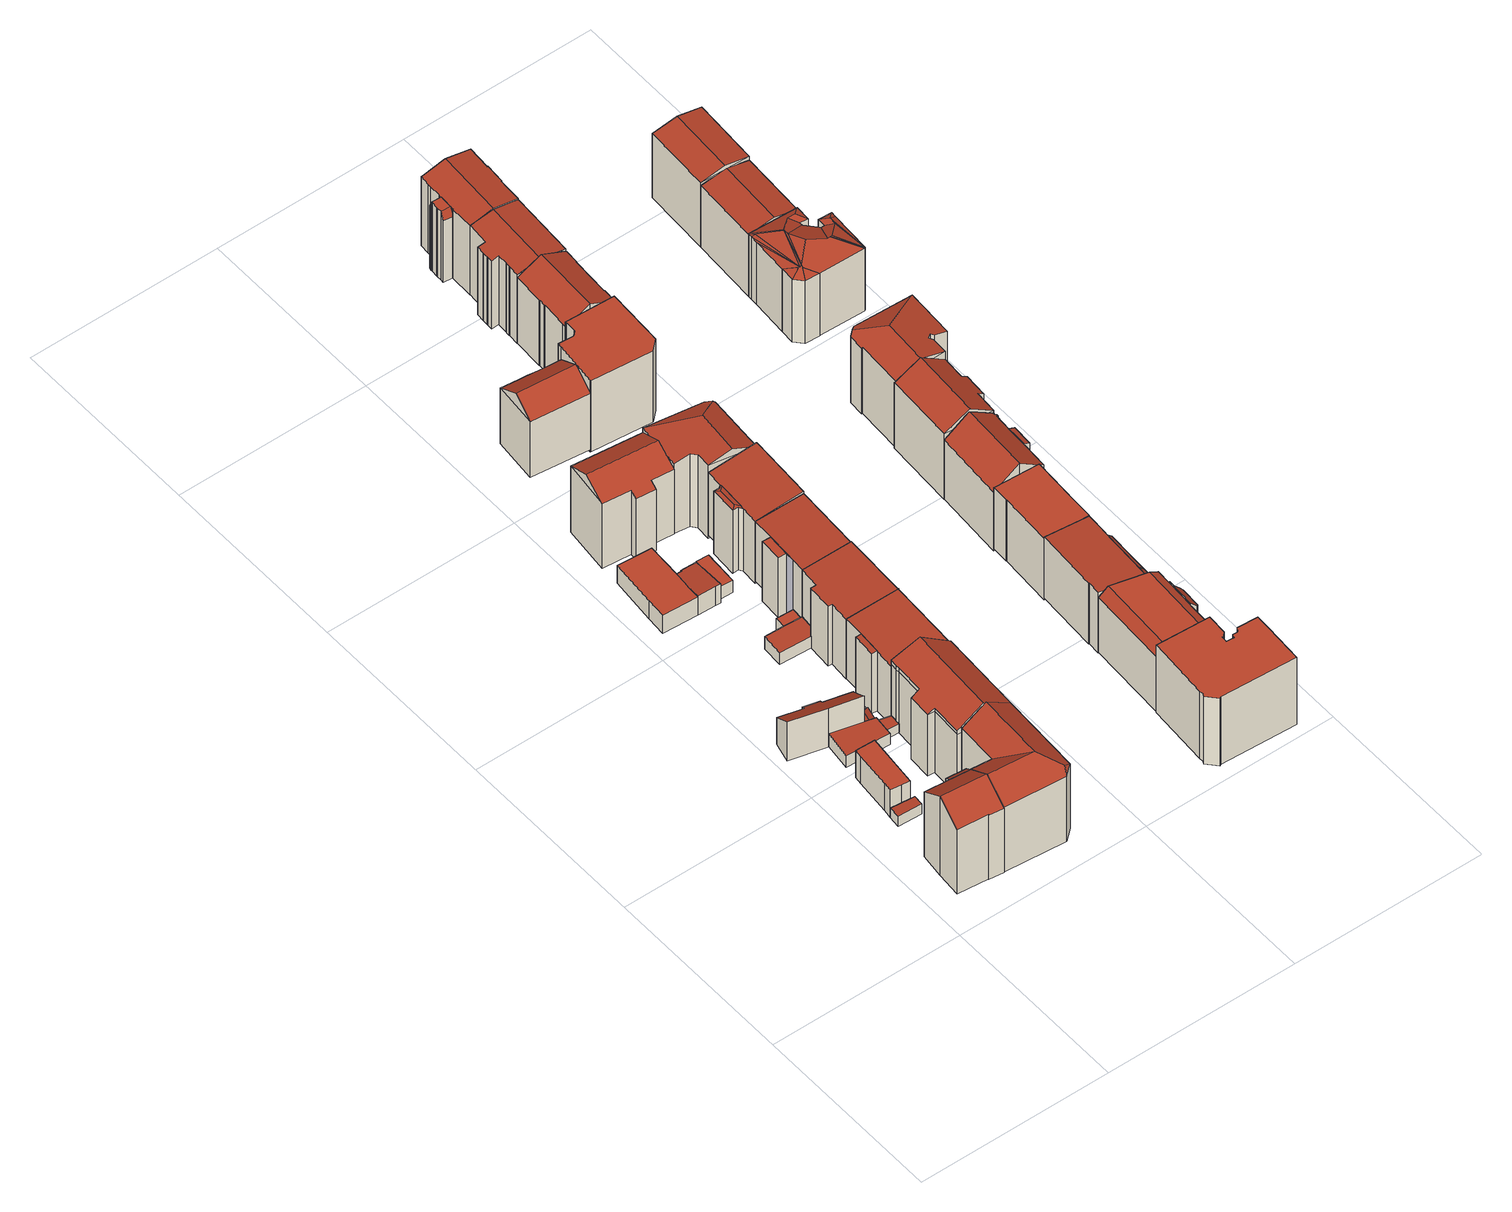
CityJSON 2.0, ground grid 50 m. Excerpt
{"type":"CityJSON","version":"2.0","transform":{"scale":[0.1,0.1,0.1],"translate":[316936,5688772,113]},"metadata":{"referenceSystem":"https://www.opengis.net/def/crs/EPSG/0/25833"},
"CityObjects":{
"building1":{"type":"Building","attributes":{"Gemeindeschluessel":14713000,"Geometrietyp2DReferenz":"3000","function":"31001_9998","roofType":"9999"},"children":["building1-1","building1-2"]},
"building1-1":{"type":"BuildingPart","attributes":{"Dachtyp_tdc":"tdcPolyFlatRoof","Dachneigung":34.38,"QualitaetDacherkennung":35,"Geometrietyp2DReferenz":"3000","roofType":"2100","measuredHeight":19.98},"parents":["building1"],"geometry":[{"type":"MultiSurface","lod":"2","boundaries":[[[0,1,2,3]],[[1,4,5,2]],[[4,6,7,5]],[[4,1,0,6]],[[7,3,2,5]],[[3,7,6,0]]],"semantics":{"surfaces":[{"type":"WallSurface"},{"type":"RoofSurface"},{"type":"GroundSurface"},{"type":"ClosureSurface"}],"values":[0,0,0,1,2,3]}}]},
"building1-2":{"type":"BuildingPart","attributes":{"Dachtyp_tdc":"tdcGableRoof","Dachneigung":34.87,"QualitaetDacherkennung":66,"Geometrietyp2DReferenz":"3000","roofType":"3100","measuredHeight":24.4},"parents":["building1"],"geometry":[{"type":"MultiSurface","lod":"2","boundaries":[[[8,9,7,6]],[[8,10,11,9]],[[10,12,13,11]],[[12,14,15,13]],[[14,16,17,15]],[[16,18,19,17]],[[18,20,21,19]],[[20,0,3,21]],[[18,16,14,12,10,8]],[[8,6,0,20,18]],[[7,9,11,13,15,17,19,21,3]],[[6,7,3,0]]],"semantics":{"surfaces":[{"type":"WallSurface"},{"type":"RoofSurface"},{"type":"GroundSurface"},{"type":"ClosureSurface"}],"values":[0,0,0,0,0,0,0,0,1,1,2,3]}}]},
"building2":{"type":"Building","attributes":{"Dachtyp_tdc":"tdcPolyFlatRoof","Gemeindeschluessel":14713000,"Dachneigung":2.91,"QualitaetDacherkennung":77,"Geometrietyp2DReferenz":"3000","function":"31001_9998","roofType":"2100","measuredHeight":3.14},"geometry":[{"type":"MultiSurface","lod":"2","boundaries":[[[22,23,24,25]],[[23,26,27,24]],[[26,28,29,27]],[[28,30,31,29]],[[30,22,25,31]],[[30,28,26,23,22]],[[25,24,27,29,31]]],"semantics":{"surfaces":[{"type":"WallSurface"},{"type":"RoofSurface"},{"type":"GroundSurface"}],"values":[0,0,0,0,0,1,2]}}]},
"building3":{"type":"Building","attributes":{"Dachtyp_tdc":"tdcPolyFlatRoof","Gemeindeschluessel":14713000,"Dachneigung":0,"QualitaetDacherkennung":78,"Geometrietyp2DReferenz":"3000","function":"31001_9998","roofType":"1000","measuredHeight":8.38},"geometry":[{"type":"MultiSurface","lod":"2","boundaries":[[[32,33,34,24]],[[33,35,36,34]],[[35,37,38,36]],[[37,39,40,38]],[[39,41,42,40]],[[41,43,27,42]],[[43,44,45,27]],[[44,32,24,45]],[[44,43,41,39,37,35,33,32]],[[24,34,36,38,40,42,27,45]]],"semantics":{"surfaces":[{"type":"WallSurface"},{"type":"RoofSurface"},{"type":"GroundSurface"}],"values":[0,0,0,0,0,0,0,0,1,2]}}]},
"building4":{"type":"Building","attributes":{"Dachtyp_tdc":"tdcPolyFlatRoof","Gemeindeschluessel":14713000,"Dachneigung":35.49,"QualitaetDacherkennung":42,"Geometrietyp2DReferenz":"3000","function":"31001_9998","roofType":"2100","measuredHeight":11.98},"geometry":[{"type":"MultiSurface","lod":"2","boundaries":[[[46,47,48,49]],[[47,50,51,48]],[[50,52,53,51]],[[52,54,55,53]],[[54,56,57,55]],[[56,58,59,57]],[[58,60,61,59]],[[60,62,63,61]],[[62,64,65,63]],[[64,66,67,65]],[[66,68,69,67]],[[68,46,49,69]],[[68,66,64,62,60,58,56,54,52,50,47,46]],[[49,48,51,53,55,57,59,61,63,65,67,69]]],"semantics":{"surfaces":[{"type":"WallSurface"},{"type":"RoofSurface"},{"type":"GroundSurface"}],"values":[0,0,0,0,0,0,0,0,0,0,0,0,1,2]}}]},
"building5":{"type":"Building","attributes":{"Dachtyp_tdc":"tdcPolyFlatRoof","Gemeindeschluessel":14713000,"Dachneigung":4.69,"QualitaetDacherkennung":73,"Geometrietyp2DReferenz":"3000","function":"31001_9998","roofType":"2100","measuredHeight":4.08},"geometry":[{"type":"MultiSurface","lod":"2","boundaries":[[[70,71,72,73]],[[71,74,75,72]],[[74,76,77,75]],[[76,78,79,77]],[[78,80,81,79]],[[80,70,73,81]],[[80,78,76,74,71,70]],[[73,72,75,77,79,81]]],"semantics":{"surfaces":[{"type":"WallSurface"},{"type":"RoofSurface"},{"type":"GroundSurface"}],"values":[0,0,0,0,0,0,1,2]}}]},
"building6":{"type":"Building","attributes":{"Dachtyp_tdc":"tdcFreeFormRoof","Gemeindeschluessel":14713000,"Dachneigung":33.92,"QualitaetDacherkennung":60,"Geometrietyp2DReferenz":"3000","function":"31001_9998","roofType":"5000","measuredHeight":24.38},"geometry":[{"type":"MultiSurface","lod":"2","boundaries":[[[82,83,84,85]],[[83,86,87,84]],[[86,88,89,87]],[[88,90,91,89]],[[90,92,93,91]],[[92,94,95,93]],[[94,82,85,95]],[[96,97,94,92]],[[98,99,96,92,90]],[[98,90,88]],[[100,99,98,88,86]],[[100,86,83]],[[97,96,99,100,83,82]],[[97,82,94]],[[85,84,87,89,91,93,95]]],"semantics":{"surfaces":[{"type":"WallSurface"},{"type":"RoofSurface"},{"type":"GroundSurface"}],"values":[0,0,0,0,0,0,0,1,1,0,1,1,1,0,2]}}]},
"building7":{"type":"Building","attributes":{"Dachtyp_tdc":"tdcFreeFormRoof","Gemeindeschluessel":14713000,"Dachneigung":33.39,"QualitaetDacherkennung":8,"Geometrietyp2DReferenz":"3000","function":"31001_9998","roofType":"5000","measuredHeight":3},"geometry":[{"type":"MultiSurface","lod":"2","boundaries":[[[101,102,49,48]],[[102,103,104,49]],[[103,105,106,104]],[[105,101,48,106]],[[107,108,105,103]],[[107,103,102]],[[108,107,102,101]],[[108,101,105]],[[48,49,104,106]]],"semantics":{"surfaces":[{"type":"WallSurface"},{"type":"RoofSurface"},{"type":"GroundSurface"}],"values":[0,0,0,0,1,1,1,0,2]}}]},
"building8":{"type":"Building","attributes":{"Dachtyp_tdc":"tdcPolyFlatRoof","Gemeindeschluessel":14713000,"Dachneigung":4.63,"QualitaetDacherkennung":60,"Geometrietyp2DReferenz":"3000","function":"31001_9998","roofType":"2100","measuredHeight":3},"geometry":[{"type":"MultiSurface","lod":"2","boundaries":[[[109,110,77,79]],[[110,111,112,77]],[[111,113,114,112]],[[113,109,79,114]],[[113,111,110,109]],[[79,77,112,114]]],"semantics":{"surfaces":[{"type":"WallSurface"},{"type":"RoofSurface"},{"type":"GroundSurface"}],"values":[0,0,0,0,1,2]}}]},
"building9":{"type":"Building","attributes":{"Dachtyp_tdc":"tdcFreeFormRoof","Gemeindeschluessel":14713000,"Dachneigung":32.95,"QualitaetDacherkennung":84,"Geometrietyp2DReferenz":"3000","function":"31001_9998","roofType":"5000","measuredHeight":24.34},"geometry":[{"type":"MultiSurface","lod":"2","boundaries":[[[115,116,95,85]],[[116,117,118,95]],[[117,119,120,118]],[[119,121,122,120]],[[121,123,124,122]],[[123,125,126,124]],[[125,127,128,126]],[[127,129,130,128]],[[129,131,132,130]],[[131,133,134,132]],[[133,115,85,134]],[[82,135,136,137]],[[137,136,138,139,140,141,123,121,142,143,144]],[[115,82,137,144,116]],[[116,144,143,117]],[[117,143,142,119]],[[119,142,121]],[[123,141,125]],[[125,141,140,127]],[[127,140,139,129]],[[129,139,138,131]],[[131,138,136,135,133]],[[133,135,82,115]],[[85,95,118,120,122,124,126,128,130,132,134]]],"semantics":{"surfaces":[{"type":"WallSurface"},{"type":"RoofSurface"},{"type":"GroundSurface"}],"values":[0,0,0,0,0,0,0,0,0,0,0,1,1,0,0,0,0,0,0,0,0,0,0,2]}}]},
"building10":{"type":"Building","attributes":{"Gemeindeschluessel":14713000,"Geometrietyp2DReferenz":"3000","function":"31001_9998","roofType":"9999"},"children":["building10-1","building10-2"]},
"building10-1":{"type":"BuildingPart","attributes":{"Dachtyp_tdc":"tdcPolyFlatRoof","Dachneigung":7.01,"QualitaetDacherkennung":89,"Geometrietyp2DReferenz":"3000","roofType":"2100","measuredHeight":5.92},"parents":["building10"],"geometry":[{"type":"MultiSurface","lod":"2","boundaries":[[[145,146,147,148]],[[146,149,150,151,147]],[[152,153,154,155]],[[153,156,157,154]],[[156,158,159,157]],[[158,145,148,159]],[[158,156,153,152,160,149,146,145]],[[148,147,151,155,154,157,159]],[[160,150,149]],[[152,155,151,150,160]]],"semantics":{"surfaces":[{"type":"WallSurface"},{"type":"RoofSurface"},{"type":"GroundSurface"},{"type":"ClosureSurface"}],"values":[0,0,0,0,0,0,1,2,0,3]}}]},
"building10-2":{"type":"BuildingPart","attributes":{"Dachtyp_tdc":"tdcPolyFlatRoof","Dachneigung":0,"QualitaetDacherkennung":40,"Geometrietyp2DReferenz":"3000","roofType":"1000","measuredHeight":5.47},"parents":["building10"],"geometry":[{"type":"MultiSurface","lod":"2","boundaries":[[[150,161,162,151]],[[161,163,164,162]],[[163,165,166,164]],[[165,167,168,166]],[[167,169,170,168]],[[169,171,172,170]],[[171,173,152,155,172]],[[173,171,169,167,165,163,161,150,160]],[[151,162,164,166,168,170,172,155]],[[160,152,173]],[[151,155,152,160,150]]],"semantics":{"surfaces":[{"type":"WallSurface"},{"type":"RoofSurface"},{"type":"GroundSurface"},{"type":"ClosureSurface"}],"values":[0,0,0,0,0,0,0,1,2,0,3]}}]},
"building11":{"type":"Building","attributes":{"Dachtyp_tdc":"tdcPolyFlatRoof","Gemeindeschluessel":14713000,"Dachneigung":2.93,"QualitaetDacherkennung":66,"Geometrietyp2DReferenz":"3000","function":"31001_9998","roofType":"2100","measuredHeight":3.86},"geometry":[{"type":"MultiSurface","lod":"2","boundaries":[[[174,175,176,177]],[[175,178,179,176]],[[178,180,181,179]],[[180,182,183,181]],[[182,184,185,183]],[[184,186,187,185]],[[186,188,189,187]],[[188,174,177,189]],[[188,186,184,182,180,178,175,174]],[[177,176,179,181,183,185,187,189]]],"semantics":{"surfaces":[{"type":"WallSurface"},{"type":"RoofSurface"},{"type":"GroundSurface"}],"values":[0,0,0,0,0,0,0,0,1,2]}}]},
"building12":{"type":"Building","attributes":{"Gemeindeschluessel":14713000,"Geometrietyp2DReferenz":"3000","function":"31001_9998","roofType":"9999"},"children":["building12-1","building12-2"]},
"building12-1":{"type":"BuildingPart","attributes":{"Dachtyp_tdc":"tdcPolyFlatRoof","Dachneigung":4.83,"QualitaetDacherkennung":78,"Geometrietyp2DReferenz":"3000","roofType":"2100","measuredHeight":18.46},"parents":["building12"],"geometry":[{"type":"MultiSurface","lod":"2","boundaries":[[[190,191,192,193,194]],[[195,196,197]],[[195,198,199,196]],[[198,190,194,199]],[[198,195,191,190]],[[194,193,196,199]],[[195,197,192,191]],[[197,196,193,192]]],"semantics":{"surfaces":[{"type":"WallSurface"},{"type":"RoofSurface"},{"type":"GroundSurface"},{"type":"ClosureSurface"}],"values":[0,0,0,0,1,2,0,3]}}]},
"building12-2":{"type":"BuildingPart","attributes":{"Dachtyp_tdc":"tdcPolyFlatRoof","Dachneigung":4.85,"QualitaetDacherkennung":82,"Geometrietyp2DReferenz":"3000","roofType":"2100","measuredHeight":19.52},"parents":["building12"],"geometry":[{"type":"MultiSurface","lod":"2","boundaries":[[[200,201,202,203]],[[201,204,205,202]],[[204,206,207,205]],[[206,197,196,207]],[[192,208,209,193]],[[208,210,211,209]],[[210,212,213,211]],[[212,200,203,213]],[[212,210,208,192,197,206,204,201,200]],[[203,202,205,207,196,193,209,211,213]],[[193,196,197,192]]],"semantics":{"surfaces":[{"type":"WallSurface"},{"type":"RoofSurface"},{"type":"GroundSurface"},{"type":"ClosureSurface"}],"values":[0,0,0,0,0,0,0,0,1,2,3]}}]},
"building13":{"type":"Building","attributes":{"Dachtyp_tdc":"tdcPolyFlatRoof","Gemeindeschluessel":14713000,"Dachneigung":0,"QualitaetDacherkennung":61,"Geometrietyp2DReferenz":"3000","function":"31001_9998","roofType":"1000","measuredHeight":3.22},"geometry":[{"type":"MultiSurface","lod":"2","boundaries":[[[214,215,177,216]],[[215,217,218,177]],[[217,219,220,218]],[[219,214,216,220]],[[219,217,215,214]],[[216,177,218,220]]],"semantics":{"surfaces":[{"type":"WallSurface"},{"type":"RoofSurface"},{"type":"GroundSurface"}],"values":[0,0,0,0,1,2]}}]},
"building14":{"type":"Building","attributes":{"Dachtyp_tdc":"tdcPolyFlatRoof","Gemeindeschluessel":14713000,"Dachneigung":0,"QualitaetDacherkennung":84,"Geometrietyp2DReferenz":"3000","function":"31001_9998","roofType":"1000","measuredHeight":3.73},"geometry":[{"type":"MultiSurface","lod":"2","boundaries":[[[221,222,223,224]],[[222,225,226,223]],[[222,221,227,225]],[[226,228,224,223]],[[225,227,228,226]],[[227,221,224,228]]],"semantics":{"surfaces":[{"type":"WallSurface"},{"type":"RoofSurface"},{"type":"GroundSurface"}],"values":[0,0,1,2,0,0]}}]},
"building15":{"type":"Building","attributes":{"Dachtyp_tdc":"tdcPolyFlatRoof","Gemeindeschluessel":14713000,"Dachneigung":3.96,"QualitaetDacherkennung":90,"Geometrietyp2DReferenz":"3000","function":"31001_9998","roofType":"2100","measuredHeight":19.28},"geometry":[{"type":"MultiSurface","lod":"2","boundaries":[[[229,230,231,232]],[[230,233,234,231]],[[233,235,181,234]],[[235,236,179,181]],[[236,237,176,179]],[[237,238,177,176]],[[238,239,240,177]],[[239,241,242,240]],[[241,243,244,242]],[[243,229,232,244]],[[243,241,239,238,237,236,235,233,230,229]],[[232,231,234,181,179,176,177,240,242,244]]],"semantics":{"surfaces":[{"type":"WallSurface"},{"type":"RoofSurface"},{"type":"GroundSurface"}],"values":[0,0,0,0,0,0,0,0,0,0,1,2]}}]},
"building16":{"type":"Building","attributes":{"Dachtyp_tdc":"tdcFreeFormRoof","Gemeindeschluessel":14713000,"Dachneigung":28.67,"QualitaetDacherkennung":59,"Geometrietyp2DReferenz":"3000","function":"31001_9998","roofType":"5000","measuredHeight":23.37},"geometry":[{"type":"MultiSurface","lod":"2","boundaries":[[[245,246,247,248]],[[246,249,250,247]],[[249,251,252,250]],[[251,253,254,252]],[[253,255,256,254]],[[255,257,258,256]],[[257,259,260,258]],[[259,245,248,260]],[[261,245,259,262]],[[251,249,246,261,262,257,255,253]],[[246,245,261]],[[259,257,262]],[[248,247,250,252,254,256,258,260]]],"semantics":{"surfaces":[{"type":"WallSurface"},{"type":"RoofSurface"},{"type":"GroundSurface"}],"values":[0,0,0,0,0,0,0,0,1,1,0,0,2]}}]},
"building17":{"type":"Building","attributes":{"Gemeindeschluessel":14713000,"Geometrietyp2DReferenz":"3000","function":"31001_9998","roofType":"9999"},"children":["building17-1","building17-2"]},
"building17-1":{"type":"BuildingPart","attributes":{"Dachtyp_tdc":"tdcPolyFlatRoof","Dachneigung":3.35,"QualitaetDacherkennung":91,"Geometrietyp2DReferenz":"3000","roofType":"2100","measuredHeight":19.18},"parents":["building17"],"geometry":[{"type":"MultiSurface","lod":"2","boundaries":[[[263,264,265,266]],[[264,267,268,265]],[[269,270,271,272]],[[270,273,274,271]],[[273,275,276,274]],[[275,277,278,276]],[[277,263,266,278]],[[277,275,273,270,269,267,264,263]],[[266,265,268,272,271,274,276,278]],[[269,272,268,267]]],"semantics":{"surfaces":[{"type":"WallSurface"},{"type":"RoofSurface"},{"type":"GroundSurface"},{"type":"ClosureSurface"}],"values":[0,0,0,0,0,0,0,1,2,3]}}]},
"building17-2":{"type":"BuildingPart","attributes":{"Dachtyp_tdc":"tdcPolyFlatRoof","Dachneigung":0,"QualitaetDacherkennung":64,"Geometrietyp2DReferenz":"3000","roofType":"1000","measuredHeight":18.43},"parents":["building17"],"geometry":[{"type":"MultiSurface","lod":"2","boundaries":[[[267,279,280,268]],[[279,281,282,280]],[[281,283,284,282]],[[283,269,272,284]],[[279,269,283,281,279,267]],[[280,282,284,272,280,268]],[[280,272,269,279]]],"semantics":{"surfaces":[{"type":"WallSurface"},{"type":"RoofSurface"},{"type":"GroundSurface"},{"type":"ClosureSurface"}],"values":[0,0,0,0,1,2,3]}}]},
"building18":{"type":"Building","attributes":{"Dachtyp_tdc":"tdcFreeFormRoof","Gemeindeschluessel":14713000,"Dachneigung":32.67,"QualitaetDacherkennung":51,"Geometrietyp2DReferenz":"3000","function":"31001_9998","roofType":"5000","measuredHeight":20.95},"geometry":[{"type":"MultiSurface","lod":"2","boundaries":[[[285,286,287,288]],[[286,289,290,287]],[[289,291,292,290]],[[291,293,294,292]],[[293,295,296,294]],[[295,297,298,296]],[[297,299,300,298]],[[299,301,302,300]],[[301,303,304,302]],[[303,305,306,304]],[[305,285,288,306]],[[307,308,309,310,311,312]],[[299,297,295,293,291,289,286,312,311]],[[299,311,310,301]],[[301,310,309,303]],[[303,309,308,305]],[[305,308,307,285]],[[285,307,312,286]],[[288,287,290,292,294,296,298,300,302,304,306]]],"semantics":{"surfaces":[{"type":"WallSurface"},{"type":"RoofSurface"},{"type":"GroundSurface"}],"values":[0,0,0,0,0,0,0,0,0,0,0,1,1,0,0,0,0,0,2]}}]},
"building19":{"type":"Building","attributes":{"Gemeindeschluessel":14713000,"Geometrietyp2DReferenz":"3000","function":"31001_9998","roofType":"9999"},"children":["building19-1","building19-2"]},
"building19-1":{"type":"BuildingPart","attributes":{"Dachtyp_tdc":"tdcPolyFlatRoof","Dachneigung":6.46,"QualitaetDacherkennung":89,"Geometrietyp2DReferenz":"3000","roofType":"2100","measuredHeight":20.73},"parents":["building19"],"geometry":[{"type":"MultiSurface","lod":"2","boundaries":[[[270,313,314,315]],[[313,316,314]],[[317,318,319]],[[317,320,321,318]],[[320,322,323,321]],[[322,324,325,323]],[[324,326,327,325]],[[326,270,315,327]],[[326,324,322,320,317,328,329,330,331,313,270]],[[315,314,332,333,318,321,323,325,327]],[[317,319,328]],[[331,316,313]],[[319,318,333,329,328]],[[329,333,332,330]],[[330,332,314,316,331]]],"semantics":{"surfaces":[{"type":"WallSurface"},{"type":"RoofSurface"},{"type":"GroundSurface"},{"type":"ClosureSurface"}],"values":[0,0,0,0,0,0,0,0,1,2,0,0,3,3,3]}}]},
"building19-2":{"type":"BuildingPart","attributes":{"Dachtyp_tdc":"tdcFreeFormRoof","Dachneigung":13.37,"QualitaetDacherkennung":69,"Geometrietyp2DReferenz":"3000","roofType":"5000","measuredHeight":19.63},"parents":["building19"],"geometry":[{"type":"MultiSurface","lod":"2","boundaries":[[[334,335,336,337]],[[335,338,339,336]],[[338,319,318,339]],[[316,340,341,314]],[[340,334,337,341]],[[342,343,344,345]],[[343,328,319,338,335,344]],[[335,334,345,344]],[[334,340,316,331,342,345]],[[337,336,339,318,333,332,314,341]],[[329,328,343]],[[333,318,319,328,329]],[[330,329,343,342]],[[332,333,329,330]],[[331,330,342]],[[316,314,332,330,331]]],"semantics":{"surfaces":[{"type":"WallSurface"},{"type":"RoofSurface"},{"type":"GroundSurface"},{"type":"ClosureSurface"}],"values":[0,0,0,0,0,1,1,1,1,2,0,3,0,3,0,3]}}]},
"building20":{"type":"Building","attributes":{"Dachtyp_tdc":"tdcFreeFormRoof","Gemeindeschluessel":14713000,"Dachneigung":10.21,"QualitaetDacherkennung":29,"Geometrietyp2DReferenz":"3000","function":"31001_9998","roofType":"5000","measuredHeight":23.67},"geometry":[{"type":"MultiSurface","lod":"2","boundaries":[[[346,347,348,349]],[[347,350,351,348]],[[350,352,353,351]],[[352,354,355,353]],[[354,356,357,355]],[[356,358,359,357]],[[358,360,361,359]],[[360,346,349,361]],[[362,363,358,356]],[[350,347,364,362,356,354,352]],[[346,360,363,362,364]],[[347,346,364]],[[360,358,363]],[[349,348,351,353,355,357,359,361]]],"semantics":{"surfaces":[{"type":"WallSurface"},{"type":"RoofSurface"},{"type":"GroundSurface"}],"values":[0,0,0,0,0,0,0,0,1,1,1,0,0,2]}}]},
"building21":{"type":"Building","attributes":{"Dachtyp_tdc":"tdcPolyFlatRoof","Gemeindeschluessel":14713000,"Dachneigung":0,"QualitaetDacherkennung":49,"Geometrietyp2DReferenz":"3000","function":"31001_9998","roofType":"1000","measuredHeight":22.1},"geometry":[{"type":"MultiSurface","lod":"2","boundaries":[[[365,366,367,368]],[[366,369,370,367]],[[369,371,372,370]],[[371,373,374,372]],[[373,375,376,374]],[[375,377,378,376]],[[377,379,380,378]],[[379,381,382,380]],[[381,383,384,382]],[[383,385,386,384]],[[385,387,388,386]],[[387,389,390,388]],[[389,391,392,390]],[[391,365,368,392]],[[391,389,387,385,383,381,379,377,375,373,371,369,366,365]],[[368,367,370,372,374,376,378,380,382,384,386,388,390,392]]],"semantics":{"surfaces":[{"type":"WallSurface"},{"type":"RoofSurface"},{"type":"GroundSurface"}],"values":[0,0,0,0,0,0,0,0,0,0,0,0,0,0,1,2]}}]},
"building22":{"type":"Building","attributes":{"Dachtyp_tdc":"tdcPolyFlatRoof","Gemeindeschluessel":14713000,"Dachneigung":0,"QualitaetDacherkennung":49,"Geometrietyp2DReferenz":"3000","function":"31001_9998","roofType":"1000","measuredHeight":20.79},"geometry":[{"type":"MultiSurface","lod":"2","boundaries":[[[393,394,395,396]],[[394,397,398,395]],[[397,399,400,398]],[[399,401,402,400]],[[401,403,404,402]],[[403,405,406,404]],[[405,407,408,406]],[[407,409,410,408]],[[409,411,412,410]],[[411,413,414,412]],[[413,415,416,414]],[[415,417,418,416]],[[417,419,420,418]],[[419,421,422,420]],[[421,423,424,422]],[[423,425,426,424]],[[425,427,428,426]],[[427,429,430,428]],[[429,393,396,430]],[[429,427,425,423,421,419,417,415,413,411,409,407,405,403,401,399,397,394,393]],[[396,395,398,400,402,404,406,408,410,412,414,416,418,420,422,424,426,428,430]]],"semantics":{"surfaces":[{"type":"WallSurface"},{"type":"RoofSurface"},{"type":"GroundSurface"}],"values":[0,0,0,0,0,0,0,0,0,0,0,0,0,0,0,0,0,0,0,1,2]}}]},
"building23":{"type":"Building","attributes":{"Gemeindeschluessel":14713000,"Geometrietyp2DReferenz":"3000","function":"31001_9998","roofType":"9999"},"children":["building23-1","building23-2"]},
"building23-1":{"type":"BuildingPart","attributes":{"Dachtyp_tdc":"tdcCutGableRoof","Dachneigung":2.27,"QualitaetDacherkennung":73,"Geometrietyp2DReferenz":"3000","roofType":"9999","measuredHeight":19.48},"parents":["building23"],"geometry":[{"type":"MultiSurface","lod":"2","boundaries":[[[431,432,433,434]],[[435,436,437,438]],[[436,439,440,437]],[[439,441,442,440]],[[441,443,444,442]],[[443,445,446,444]],[[445,447,448,446]],[[447,449,450,448]],[[449,451,452,450]],[[451,431,434,452]],[[447,445,443,441]],[[439,436,435,432,431,451]],[[441,439,451,449,447]],[[434,433,438,437,440,442,444,446,448,450,452]],[[438,433,432,435]]],"semantics":{"surfaces":[{"type":"WallSurface"},{"type":"RoofSurface"},{"type":"GroundSurface"},{"type":"ClosureSurface"}],"values":[0,0,0,0,0,0,0,0,0,0,1,1,1,2,3]}}]},
"building23-2":{"type":"BuildingPart","attributes":{"Dachtyp_tdc":"tdcPolyFlatRoof","Dachneigung":47.42,"QualitaetDacherkennung":63,"Geometrietyp2DReferenz":"3000","roofType":"2100","measuredHeight":18.88},"parents":["building23"],"geometry":[{"type":"MultiSurface","lod":"2","boundaries":[[[453,433,432]],[[453,454,455,433]],[[454,456,457,455]],[[456,458,459,457]],[[458,460,461,459]],[[460,462,463,461]],[[462,464,435,438,463]],[[462,460,458,456,454,453,464]],[[438,433,455,457,459,461,463]],[[432,435,464,453]],[[432,433,438,435]]],"semantics":{"surfaces":[{"type":"WallSurface"},{"type":"RoofSurface"},{"type":"GroundSurface"},{"type":"ClosureSurface"}],"values":[0,0,0,0,0,0,0,1,2,0,3]}}]},
"building24":{"type":"Building","attributes":{"Dachtyp_tdc":"tdcGableRoof","Gemeindeschluessel":14713000,"Dachneigung":25.52,"QualitaetDacherkennung":85,"Geometrietyp2DReferenz":"3000","function":"31001_9998","roofType":"3100","measuredHeight":23.52},"geometry":[{"type":"MultiSurface","lod":"2","boundaries":[[[465,466,467,468]],[[466,469,470,467]],[[469,471,472,470]],[[471,473,474,472]],[[473,475,388,474]],[[475,476,477,388]],[[476,478,386,477]],[[478,479,480,386]],[[479,481,482,480]],[[481,483,484,482]],[[483,485,486,484]],[[485,487,488,486]],[[487,489,490,488]],[[489,491,492,490]],[[491,493,494,492]],[[493,495,496,494]],[[495,465,468,496]],[[491,489,487,485,483,481,479,478,476]],[[476,475,473,471,469,466,465,495,493,491]],[[468,467,470,472,474,388,477,386,480,482,484,486,488,490,492,494,496]]],"semantics":{"surfaces":[{"type":"WallSurface"},{"type":"RoofSurface"},{"type":"GroundSurface"}],"values":[0,0,0,0,0,0,0,0,0,0,0,0,0,0,0,0,0,1,1,2]}}]},
"building25":{"type":"Building","attributes":{"Gemeindeschluessel":14713000,"Geometrietyp2DReferenz":"3000","function":"31001_9998","roofType":"9999"},"children":["building25-1","building25-2"]},
"building25-1":{"type":"BuildingPart","attributes":{"Dachtyp_tdc":"tdcPolyFlatRoof","Dachneigung":43.17,"QualitaetDacherkennung":87,"Geometrietyp2DReferenz":"3000","roofType":"2100","measuredHeight":17.63},"parents":["building25"],"geometry":[{"type":"MultiSurface","lod":"2","boundaries":[[[497,498,499,500]],[[501,502,503,504]],[[502,505,506,503]],[[505,497,500,506]],[[505,502,501,507,498,497]],[[500,499,508,504,503,506]],[[507,508,499,498]],[[501,504,508,507]]],"semantics":{"surfaces":[{"type":"WallSurface"},{"type":"RoofSurface"},{"type":"GroundSurface"},{"type":"ClosureSurface"}],"values":[0,0,0,0,1,2,3,3]}}]},
"building25-2":{"type":"BuildingPart","attributes":{"Dachtyp_tdc":"tdcPolyFlatRoof","Dachneigung":3.81,"QualitaetDacherkennung":72,"Geometrietyp2DReferenz":"3000","roofType":"2100","measuredHeight":18.8},"parents":["building25"],"geometry":[{"type":"MultiSurface","lod":"2","boundaries":[[[509,499,498]],[[509,510,511,499]],[[510,512,513,511]],[[512,514,515,513]],[[514,516,517,515]],[[516,518,519,517]],[[518,520,521,519]],[[520,522,523,521]],[[522,524,501,504,523]],[[524,522,520,518,516,514,512,510,509,525]],[[508,499,511,513,515,517,519,521,523,504]],[[498,507,525,509]],[[498,499,508,507]],[[507,501,524,525]],[[507,508,504,501]]],"semantics":{"surfaces":[{"type":"WallSurface"},{"type":"RoofSurface"},{"type":"GroundSurface"},{"type":"ClosureSurface"}],"values":[0,0,0,0,0,0,0,0,0,1,2,0,3,0,3]}}]},
"building26":{"type":"Building","attributes":{"Dachtyp_tdc":"tdcFreeFormRoof","Gemeindeschluessel":14713000,"Dachneigung":11.25,"QualitaetDacherkennung":91,"Geometrietyp2DReferenz":"3000","function":"31001_9998","roofType":"5000","measuredHeight":22.46},"geometry":[{"type":"MultiSurface","lod":"2","boundaries":[[[526,527,528,529]],[[527,530,531,528]],[[530,532,533,531]],[[532,534,535,533]],[[534,536,537,535]],[[536,538,539,537]],[[538,540,541,539]],[[540,542,543,541]],[[542,544,545,543]],[[544,546,547,545]],[[546,548,549,547]],[[548,550,551,549]],[[550,552,553,551]],[[552,554,555,553]],[[554,556,557,555]],[[556,526,529,557]],[[558,559,554,552,550,548,546,544,542,540,538,536,534,532,530,527]],[[526,556,559,558]],[[527,526,558]],[[556,554,559]],[[529,528,531,533,535,537,539,541,543,545,547,549,551,553,555,557]]],"semantics":{"surfaces":[{"type":"WallSurface"},{"type":"RoofSurface"},{"type":"GroundSurface"}],"values":[0,0,0,0,0,0,0,0,0,0,0,0,0,0,0,0,1,1,0,0,2]}}]},
"building27":{"type":"Building","attributes":{"Dachtyp_tdc":"tdcPolyFlatRoof","Gemeindeschluessel":14713000,"Dachneigung":0,"QualitaetDacherkennung":65,"Geometrietyp2DReferenz":"3000","function":"31001_9998","roofType":"1000","measuredHeight":18.83},"geometry":[{"type":"MultiSurface","lod":"2","boundaries":[[[560,561,562,563]],[[561,564,565,562]],[[564,566,567,565]],[[566,568,569,567]],[[568,570,571,569]],[[570,572,573,571]],[[572,574,575,573]],[[574,576,577,575]],[[576,560,563,577]],[[576,574,572,570,568,566,564,561,560]],[[563,562,565,567,569,571,573,575,577]]],"semantics":{"surfaces":[{"type":"WallSurface"},{"type":"RoofSurface"},{"type":"GroundSurface"}],"values":[0,0,0,0,0,0,0,0,0,1,2]}}]},
"building28":{"type":"Building","attributes":{"Gemeindeschluessel":14713000,"Geometrietyp2DReferenz":"3000","function":"31001_9998","roofType":"9999"},"children":["building28-1","building28-2"]},
"building28-1":{"type":"BuildingPart","attributes":{"Dachtyp_tdc":"tdcPolyFlatRoof","Dachneigung":0,"QualitaetDacherkennung":76,"Geometrietyp2DReferenz":"3000","roofType":"1000","measuredHeight":3.76},"parents":["building28"],"geometry":[{"type":"MultiSurface","lod":"2","boundaries":[[[578,579,580,581]],[[582,583,506,500]],[[583,584,585,506]],[[584,586,587,585]],[[586,588,589,587]],[[588,578,581,589]],[[588,586,584,583,582,579,578]],[[581,580,500,506,585,587,589]],[[500,580,579,582]]],"semantics":{"surfaces":[{"type":"WallSurface"},{"type":"RoofSurface"},{"type":"GroundSurface"},{"type":"ClosureSurface"}],"values":[0,0,0,0,0,0,1,2,3]}}]},
"building28-2":{"type":"BuildingPart","attributes":{"Dachtyp_tdc":"tdcPolyFlatRoof","Dachneigung":44.25,"QualitaetDacherkennung":84,"Geometrietyp2DReferenz":"3000","roofType":"2100","measuredHeight":17.65},"parents":["building28"],"geometry":[{"type":"MultiSurface","lod":"2","boundaries":[[[590,591,511,580,579]],[[591,592,499,511]],[[592,593,582,500,499]],[[593,592,591,590]],[[580,511,499,500]],[[579,582,593,590]],[[579,580,500,582]]],"semantics":{"surfaces":[{"type":"WallSurface"},{"type":"RoofSurface"},{"type":"GroundSurface"},{"type":"ClosureSurface"}],"values":[0,0,0,1,2,0,3]}}]},
"building29":{"type":"Building","attributes":{"Gemeindeschluessel":14713000,"Geometrietyp2DReferenz":"3000","function":"31001_9998","roofType":"9999"},"children":["building29-1","building29-2"]},
"building29-1":{"type":"BuildingPart","attributes":{"Dachtyp_tdc":"tdcGableRoof","Dachneigung":10.03,"QualitaetDacherkennung":56,"Geometrietyp2DReferenz":"3000","roofType":"3100","measuredHeight":22.9},"parents":["building29"],"geometry":[{"type":"MultiSurface","lod":"2","boundaries":[[[594,595,596,597]],[[595,598,599,596]],[[598,600,601,599]],[[600,602,603,601]],[[602,604,605,603]],[[604,606,607,605]],[[606,608,609,610,607]],[[611,612,613]],[[611,614,615,612]],[[614,616,617,615]],[[616,618,619,617]],[[618,620,621,619]],[[620,622,623,621]],[[622,624,625,623]],[[624,626,627,625]],[[626,594,597,627]],[[622,620,618,616,614,611,628,629,630,608,606,604,602]],[[602,600,598,595,594,626,624,622]],[[597,596,599,601,603,605,607,610,631,632,612,615,617,619,621,623,625,627]],[[611,613,628]],[[630,633,609,608]],[[613,612,632,629,628]],[[629,632,631,633,630]],[[633,631,610,609]]],"semantics":{"surfaces":[{"type":"WallSurface"},{"type":"RoofSurface"},{"type":"GroundSurface"},{"type":"ClosureSurface"}],"values":[0,0,0,0,0,0,0,0,0,0,0,0,0,0,0,0,1,1,2,0,0,3,3,3]}}]},
"building29-2":{"type":"BuildingPart","attributes":{"Dachtyp_tdc":"tdcCutGableRoof","Dachneigung":1.17,"QualitaetDacherkennung":67,"Geometrietyp2DReferenz":"3000","roofType":"9999","measuredHeight":21.28},"parents":["building29"],"geometry":[{"type":"MultiSurface","lod":"2","boundaries":[[[634,635,636,637]],[[635,638,639,636]],[[638,640,641,639]],[[640,613,612,641]],[[609,642,607,610]],[[642,643,644,607]],[[643,645,646,644]],[[645,647,648,646]],[[647,649,650,648]],[[649,634,637,650]],[[645,643,642,609,633]],[[651,628,613,640,638,635]],[[633,630,651,635,634,649,647,645]],[[637,636,639,641,612,632,631,610,607,644,646,648,650]],[[629,628,651]],[[632,612,613,628,629]],[[630,629,651]],[[633,631,632,629,630]],[[609,610,631,633]]],"semantics":{"surfaces":[{"type":"WallSurface"},{"type":"RoofSurface"},{"type":"GroundSurface"},{"type":"ClosureSurface"}],"values":[0,0,0,0,0,0,0,0,0,0,1,1,1,2,0,3,0,3,3]}}]},
"building30":{"type":"Building","attributes":{"Gemeindeschluessel":14713000,"Geometrietyp2DReferenz":"3000","function":"31001_9998","roofType":"9999"},"children":["building30-1","building30-2"]},
"building30-1":{"type":"BuildingPart","attributes":{"Dachtyp_tdc":"tdcPolyFlatRoof","Dachneigung":25.49,"QualitaetDacherkennung":75,"Geometrietyp2DReferenz":"3000","roofType":"2100","measuredHeight":18.57},"parents":["building30"],"geometry":[{"type":"MultiSurface","lod":"2","boundaries":[[[652,653,654,655]],[[653,656,654]],[[657,658,659,660,661]],[[658,652,655,659]],[[658,657,653,652]],[[655,654,660,659]],[[661,656,653,657]],[[661,660,654,656]]],"semantics":{"surfaces":[{"type":"WallSurface"},{"type":"RoofSurface"},{"type":"GroundSurface"},{"type":"ClosureSurface"}],"values":[0,0,0,0,1,2,0,3]}}]},
"building30-2":{"type":"BuildingPart","attributes":{"Dachtyp_tdc":"tdcGableRoof","Dachneigung":35.8,"QualitaetDacherkennung":84,"Geometrietyp2DReferenz":"3000","roofType":"3100","measuredHeight":22.89},"parents":["building30"],"geometry":[{"type":"MultiSurface","lod":"2","boundaries":[[[662,663,664,665]],[[663,666,667,664]],[[666,661,660,667]],[[656,668,654]],[[668,669,670,654]],[[669,671,672,670]],[[671,673,674,672]],[[673,675,676,674]],[[675,677,678,676]],[[677,679,680,678]],[[679,681,682,680]],[[681,683,684,682]],[[683,685,686,684]],[[685,662,665,686]],[[681,679,677,675,673]],[[673,671,669,668,656,661,666,663,662,685,683,681]],[[665,664,667,660,654,670,672,674,676,678,680,682,684,686]],[[656,654,660,661]]],"semantics":{"surfaces":[{"type":"WallSurface"},{"type":"RoofSurface"},{"type":"GroundSurface"},{"type":"ClosureSurface"}],"values":[0,0,0,0,0,0,0,0,0,0,0,0,0,0,1,1,2,3]}}]},
"building31":{"type":"Building","attributes":{"Dachtyp_tdc":"tdcFreeFormRoof","Gemeindeschluessel":14713000,"Dachneigung":34.72,"QualitaetDacherkennung":66,"Geometrietyp2DReferenz":"3000","function":"31001_9998","roofType":"5000","measuredHeight":23.62},"geometry":[{"type":"MultiSurface","lod":"2","boundaries":[[[687,688,689,690]],[[688,691,692,689]],[[691,693,694,692]],[[693,695,696,694]],[[695,697,698,696]],[[697,699,700,698]],[[699,701,702,700]],[[701,703,704,702]],[[703,687,690,704]],[[705,706,691,688,687]],[[695,693,706,705,703,701,699,697]],[[693,691,706]],[[687,703,705]],[[690,689,692,694,696,698,700,702,704]]],"semantics":{"surfaces":[{"type":"WallSurface"},{"type":"RoofSurface"},{"type":"GroundSurface"}],"values":[0,0,0,0,0,0,0,0,0,1,1,0,0,2]}}]},
"building32":{"type":"Building","attributes":{"Dachtyp_tdc":"tdcFreeFormRoof","Gemeindeschluessel":14713000,"Dachneigung":15.66,"QualitaetDacherkennung":30,"Geometrietyp2DReferenz":"3000","function":"31001_9998","roofType":"5000","measuredHeight":23.53},"geometry":[{"type":"MultiSurface","lod":"2","boundaries":[[[707,708,709,692]],[[708,710,711,709]],[[710,712,713,711]],[[712,714,715,713]],[[714,716,717,715]],[[716,718,719,717]],[[718,720,721,719]],[[720,722,723,721]],[[722,724,725,723]],[[724,726,727,725]],[[726,728,729,727]],[[728,730,694,729]],[[730,707,692,694]],[[731,718,716,732]],[[733,731,732,714,712,710,708,707]],[[730,728,726,724,722,720,718,731,733]],[[707,730,733]],[[716,714,732]],[[692,709,711,713,715,717,719,721,723,725,727,729,694]]],"semantics":{"surfaces":[{"type":"WallSurface"},{"type":"RoofSurface"},{"type":"GroundSurface"}],"values":[0,0,0,0,0,0,0,0,0,0,0,0,0,1,1,1,0,0,2]}}]},
"building33":{"type":"Building","attributes":{"Dachtyp_tdc":"tdcFreeFormRoof","Gemeindeschluessel":14713000,"Dachneigung":25.82,"QualitaetDacherkennung":30,"Geometrietyp2DReferenz":"3000","function":"31001_9998","roofType":"5000","measuredHeight":22.67},"geometry":[{"type":"MultiSurface","lod":"2","boundaries":[[[734,735,736,737]],[[735,738,739,736]],[[738,740,741,739]],[[740,742,743,741]],[[742,744,745,743]],[[744,746,747,745]],[[746,748,749,747]],[[748,750,751,749]],[[750,752,753,751]],[[752,754,755,753]],[[754,756,757,755]],[[756,758,759,757]],[[758,760,761,759]],[[760,762,763,761]],[[762,764,765,763]],[[764,766,767,765]],[[766,768,769,767]],[[768,770,771,769]],[[770,772,773,771]],[[772,774,775,773]],[[774,776,777,775]],[[776,778,779,777]],[[778,734,737,779]],[[780,781,782,778]],[[780,778,776]],[[781,783,784]],[[781,785,783]],[[780,785,781]],[[776,785,780]],[[774,785,776]],[[785,774,772]],[[786,784,783]],[[787,785,772,770]],[[787,770,768]],[[788,789,783,785,787,768,766]],[[788,766,764]],[[789,788,764,762]],[[790,791,786,783,789,762,760]],[[792,790,760,758]],[[793,756,754]],[[793,758,756]],[[758,793,792]],[[794,752,750]],[[794,754,752]],[[795,754,794]],[[754,795,793]],[[794,750,748]],[[795,794,748,746]],[[791,790,792,793,795,746,744]],[[784,786,791,744,742]],[[796,797,782,781,784,742,740]],[[798,796,740,738]],[[798,738,735]],[[797,796,798,735,734]],[[782,797,734,778]],[[737,736,739,741,743,745,747,749,751,753,755,757,759,761,763,765,767,769,771,773,775,777,779]]],"semantics":{"surfaces":[{"type":"WallSurface"},{"type":"RoofSurface"},{"type":"GroundSurface"}],"values":[0,0,0,0,0,0,0,0,0,0,0,0,0,0,0,0,0,0,0,0,0,0,0,1,1,1,1,1,1,1,1,1,1,1,1,1,1,1,1,1,1,1,1,1,1,1,1,1,1,1,1,1,1,1,1,2]}}]},
"building34":{"type":"Building","attributes":{"Dachtyp_tdc":"tdcGableRoof","Gemeindeschluessel":14713000,"Dachneigung":10.01,"QualitaetDacherkennung":85,"Geometrietyp2DReferenz":"3000","function":"31001_9998","roofType":"3100","measuredHeight":20.18},"geometry":[{"type":"MultiSurface","lod":"2","boundaries":[[[799,800,801,802]],[[800,803,804,801]],[[803,805,806,804]],[[805,799,802,806]],[[803,800,807]],[[799,805,808]],[[800,799,808,807]],[[805,803,807,808]],[[802,801,804,806]]],"semantics":{"surfaces":[{"type":"WallSurface"},{"type":"RoofSurface"},{"type":"GroundSurface"}],"values":[0,0,0,0,0,0,1,1,2]}}]},
"building35":{"type":"Building","attributes":{"Dachtyp_tdc":"tdcGableRoof","Gemeindeschluessel":14713000,"Dachneigung":10.5,"QualitaetDacherkennung":66,"Geometrietyp2DReferenz":"3000","function":"31001_9998","roofType":"3100","measuredHeight":21.04},"geometry":[{"type":"MultiSurface","lod":"2","boundaries":[[[809,810,804,811]],[[810,812,801,804]],[[812,813,814,801]],[[813,809,811,814]],[[812,810,815]],[[809,813,816]],[[810,809,816,815]],[[813,812,815,816]],[[811,804,801,814]]],"semantics":{"surfaces":[{"type":"WallSurface"},{"type":"RoofSurface"},{"type":"GroundSurface"}],"values":[0,0,0,0,0,0,1,1,2]}}]}
},
"vertices":[
[128,194,237],[130,210,225],[130,210,37],[128,194,37],[181,205,225],[181,205,37],[180,189,237],[180,189,37],
[173,126,281],[173,126,37],[167,60,235],[167,60,37],[129,64,235],[129,64,37],[130,66,236],[130,66,37],[51,73,236],[51,73,37],[57,137,281],[57,137,37],[64,200,237],[64,200,37],
[73,299,71],[76,329,69],[76,329,40],[73,299,40],[125,324,69],[125,324,40],[137,323,69],[137,323,40],[134,296,71],[134,296,40],
[76,329,124],[79,352,124],[79,352,40],[88,443,124],[88,443,40],[90,463,124],[90,463,40],[139,461,124],[139,461,40],[128,352,124],[128,352,40],[125,324,124],[104,326,124],[104,326,40],
[193,600,119],[182,554,153],[182,554,37],[193,600,37],[181,549,157],[181,549,37],[101,568,157],[101,568,37],[9,591,157],[9,591,37],[21,640,120],[21,640,37],[22,644,117],[22,644,37],[84,629,117],[84,629,37],[87,639,110],[87,639,37],[127,629,110],[127,629,37],[125,619,117],[125,619,37],[194,602,117],[194,602,37],
[93,498,74],[101,568,80],[101,568,39],[93,498,39],[181,549,79],[181,549,39],[208,542,78],[208,542,39],[206,509,76],[206,509,39],[205,492,74],[205,492,39],
[363,285,238],[352,71,238],[352,71,38],[363,285,38],[324,47,238],[324,47,38],[167,60,238],[167,60,38],[180,189,238],[180,189,38],[232,184,238],[232,184,38],[237,291,238],[237,291,38],[292,114,280],[300,288,281],[173,125,281],[291,114,281],[333,65,251],
[182,554,56],[193,600,56],[225,592,56],[225,592,37],[214,546,56],[214,546,37],[205,580,67],[198,550,67],
[206,509,66],[208,542,69],[242,534,68],[242,534,39],[241,507,66],[241,507,39],
[363,285,226],[237,291,226],[226,292,226],[226,292,38],[230,373,226],[230,373,38],[212,374,226],[212,374,38],[215,434,226],[215,434,38],[237,433,226],[237,433,38],[241,507,226],[241,507,38],[241,516,226],[241,516,38],[242,534,226],[242,534,38],[374,501,226],[374,501,38],[374,501,238],[306,518,282],[294,288,282],[242,534,240],[241,516,240],[241,507,240],[237,433,240],[230,373,237],[226,292,238],[237,291,244],
[188,1041,81],[175,1042,81],[175,1042,22],[188,1041,22],[130,1044,81],[130,1044,77],[130,1044,22],[136,1129,71],[153,1128,71],[153,1128,22],[136,1129,22],[153,1131,70],[153,1131,22],[193,1129,70],[193,1129,22],[132,1081,77],
[39,1049,77],[39,1049,22],[43,1099,77],[43,1099,22],[54,1220,77],[54,1220,22],[141,1214,77],[141,1214,22],[139,1177,77],[139,1177,22],[138,1160,77],[138,1160,22],[136,1129,77],
[267,866,75],[264,814,72],[264,814,36],[267,866,36],[249,815,72],[249,815,36],[249,812,72],[249,812,36],[168,817,72],[168,817,36],[171,871,75],[171,871,36],[206,869,75],[206,869,36],[223,869,75],[223,869,36],
[235,646,221],[249,645,222],[249,645,221],[249,645,37],[235,646,37],[245,586,222],[245,586,37],[245,586,221],[232,587,221],[232,587,37],
[385,689,232],[384,689,232],[384,689,37],[385,689,37],[374,501,232],[374,501,37],[242,534,221],[242,534,37],[252,698,221],[252,698,37],[384,690,232],[384,690,37],[385,690,232],[385,690,37],
[269,899,68],[267,866,68],[269,899,36],[223,868,68],[223,868,36],[225,901,68],[225,901,36],
[224,1127,73],[219,1039,73],[219,1039,35],[224,1127,35],[188,1041,73],[188,1041,35],[193,1129,73],[193,1129,35],
[252,698,220],[255,750,220],[255,750,36],[252,698,36],[245,751,219],[245,751,36],[249,812,219],[249,815,219],[264,814,220],[267,866,220],[393,859,229],[393,859,36],[385,690,229],[385,690,36],[384,690,229],[384,690,36],
[251,1382,217],[239,1261,213],[239,1261,14],[251,1382,14],[182,1267,213],[182,1267,14],[180,1248,203],[180,1248,14],[130,1253,203],[130,1253,14],[132,1271,213],[132,1271,14],[60,1278,213],[60,1278,14],[73,1401,217],[73,1401,14],[245,1323,247],[67,1341,247],
[393,859,227],[267,866,219],[267,866,35],[393,859,35],[269,899,219],[269,899,35],[274,981,219],[277,1036,219],[277,1036,35],[274,981,35],[401,1029,227],[401,1029,35],[392,860,227],[392,860,35],[393,860,227],[393,860,35],
[271,923,219],[271,923,35],[249,924,219],[249,924,35],[252,982,219],[252,982,35],
[101,1573,189],[112,1687,189],[112,1687,17],[101,1573,17],[157,1682,189],[157,1682,17],[165,1681,189],[165,1681,17],[180,1680,189],[180,1680,17],[198,1678,189],[198,1678,17],[220,1675,189],[220,1675,17],[262,1671,189],[262,1671,17],[250,1558,189],[250,1558,17],[250,1557,189],[250,1557,17],[101,1572,189],[101,1572,17],[101,1573,191],[101,1572,190],[250,1557,190],[250,1558,191],[256,1614,226],[107,1628,226],
[280,1080,219],[280,1080,26],[277,1036,26],[280,1080,218],[284,1163,219],[284,1163,26],[284,1163,218],[286,1206,219],[286,1206,26],[410,1200,233],[410,1200,26],[411,1200,233],[411,1200,26],[401,1029,233],[401,1029,26],[284,1158,219],[284,1156,219],[280,1088,219],[280,1085,219],[280,1088,26],[284,1156,26],
[258,1089,220],[262,1157,220],[262,1157,26],[258,1089,26],[276,1156,220],[276,1156,26],[273,1088,220],[273,1088,26],[280,1088,220],[284,1156,220],[272,1146,222],[270,1099,222],
[411,1200,220],[286,1206,241],[286,1206,15],[411,1200,15],[288,1243,240],[288,1243,15],[278,1257,238],[278,1257,15],[239,1261,231],[239,1261,15],[251,1382,231],[251,1382,15],[403,1367,222],[403,1367,15],[420,1351,223],[420,1351,15],[359,1316,252],[416,1355,226],[348,1203,252],
[250,1557,229],[250,1558,229],[250,1558,8],[250,1557,8],[262,1671,229],[262,1671,8],[263,1682,229],[263,1682,8],[300,1679,229],[300,1679,8],[302,1679,229],[302,1679,8],[312,1688,229],[312,1688,8],[312,1690,229],[312,1690,8],[313,1717,229],[313,1717,8],[313,1721,229],[313,1721,8],[315,1721,229],[315,1721,8],[439,1715,229],[439,1715,8],[431,1565,229],[431,1565,8],[406,1542,229],[406,1542,8],
[837,211,246],[834,158,246],[834,158,38],[837,211,38],[825,149,246],[825,149,38],[822,150,246],[822,150,38],[821,135,246],[821,135,38],[841,133,246],[841,133,38],[841,139,246],[841,139,38],[844,142,246],[844,142,38],[856,141,246],[856,141,38],[863,151,246],[863,151,38],[916,148,246],[916,148,38],[914,109,246],[914,109,38],[908,7,246],[908,7,38],[713,18,246],[713,18,38],[710,15,246],[710,15,38],[686,41,246],[686,41,38],[690,47,246],[690,47,38],[689,58,246],[689,58,38],[699,218,246],[699,218,38],
[847,396,222],[845,355,222],[845,355,40],[847,396,40],[840,278,222],[837,211,222],[837,211,40],[840,278,40],[817,212,231],[817,212,40],[721,217,234],[721,217,40],[699,218,209],[699,218,40],[710,426,209],[710,426,40],[732,421,234],[732,421,40],[823,401,231],[823,401,40],[827,400,231],[827,400,40],
[845,355,228],[844,340,228],[844,340,40],[859,339,212],[859,339,40],[864,334,207],[864,334,40],[861,282,206],[861,282,40],[856,277,211],[856,277,40],[840,278,228],
[448,1852,212],[446,1852,213],[446,1852,8],[448,1852,8],[441,1752,213],[441,1752,8],[443,1752,212],[443,1752,8],[441,1715,212],[441,1715,8],[439,1715,213],[377,1718,243],[377,1718,8],[315,1721,211],[316,1733,211],[316,1733,8],[319,1797,211],[319,1797,8],[319,1799,211],[319,1799,8],[320,1814,211],[320,1814,8],[320,1817,211],[320,1817,8],[323,1896,211],[323,1896,8],[385,1893,243],[385,1893,8],[448,1890,213],[448,1890,8],[450,1889,212],[450,1889,8],
[842,440,198],[825,441,213],[825,441,37],[842,440,37],[832,554,212],[847,553,198],[847,553,37],[832,554,37],[844,485,198],[844,485,37],[831,554,212],[831,554,37],
[825,441,217],[823,401,217],[823,401,37],[710,426,225],[710,426,37],[712,459,225],[712,459,37],[710,459,225],[710,459,37],[719,620,225],[719,620,37],[720,620,225],[720,620,37],[835,614,217],[835,614,37],[832,554,217],[831,554,217],
[448,1890,220],[323,1896,219],[323,1896,6],[448,1890,6],[325,1922,219],[325,1922,6],[325,1925,219],[325,1925,6],[325,1934,219],[325,1934,6],[326,1937,219],[326,1937,6],[327,1962,219],[327,1962,6],[307,1962,215],[307,1962,6],[308,1974,215],[308,1974,6],[308,1977,215],[308,1977,6],[309,1990,215],[309,1990,6],[309,1992,215],[309,1992,6],[310,2012,215],[310,2012,6],[329,2011,219],[329,2011,6],[333,2067,219],[333,2067,6],[458,2062,220],[458,2062,6],[383,1893,231],[393,2064,231],
[719,620,219],[727,756,219],[727,756,30],[719,620,30],[726,756,219],[726,756,30],[728,800,219],[728,800,30],[731,800,219],[731,800,30],[844,794,219],[844,794,30],[837,663,219],[837,663,30],[835,614,219],[835,614,30],[720,620,219],[720,620,30],
[847,396,75],[840,397,75],[840,397,37],[847,396,37],[842,440,75],[844,485,75],[907,482,75],[907,482,37],[904,412,75],[904,412,37],[902,383,75],[902,383,37],
[840,397,197],[823,401,214],[825,441,214],[842,440,197],
[466,2174,222],[463,2123,222],[463,2123,5],[466,2174,5],[461,2123,222],[461,2123,5],[458,2062,222],[458,2062,5],[393,2064,234],[393,2064,5],[333,2067,218],[333,2067,5],[335,2127,217],[335,2127,5],[336,2127,217],[336,2127,194],[336,2127,5],[338,2178,217],[338,2178,5],[338,2178,197],[339,2206,217],[339,2206,5],[339,2215,217],[339,2215,5],[341,2241,217],[341,2241,5],[343,2241,218],[343,2241,5],[402,2238,234],[402,2238,5],[468,2235,222],[468,2235,5],[464,2174,222],[464,2174,5],[337,2170,217],[337,2169,217],[337,2156,217],[336,2136,5],[337,2169,5],[336,2136,217],
[313,2169,218],[313,2171,218],[313,2171,5],[313,2169,5],[313,2172,217],[313,2172,5],[314,2179,198],[314,2179,5],[335,2127,194],[311,2129,195],[311,2129,5],[312,2138,217],[312,2138,5],[312,2149,217],[312,2149,5],[312,2152,217],[312,2152,5],[337,2169,218],
[875,865,202],[861,866,208],[861,866,23],[875,865,23],[861,866,207],[863,920,208],[878,919,202],[878,919,23],[863,920,23],[863,920,207],
[871,971,203],[871,965,203],[871,965,23],[871,971,23],[866,965,207],[866,965,23],[861,866,206],[857,794,206],[857,794,23],[844,794,216],[844,794,23],[794,797,252],[794,797,23],[731,800,206],[731,800,23],[728,800,204],[728,800,23],[739,981,205],[739,981,23],[803,978,252],[803,978,23],[866,975,207],[866,975,23],[866,971,207],[866,971,23],
[739,981,223],[748,1161,223],[748,1161,21],[739,981,21],[751,1160,225],[751,1160,21],[878,1153,214],[878,1153,21],[874,1094,215],[874,1094,21],[889,1093,205],[889,1093,21],[885,1032,205],[885,1032,21],[870,1033,216],[870,1033,21],[866,975,216],[866,975,21],[806,978,258],[816,1157,258],
[751,1160,226],[757,1279,225],[757,1279,21],[755,1279,224],[755,1279,21],[757,1319,224],[757,1319,21],[758,1320,225],[758,1320,21],[780,1338,225],[780,1338,21],[931,1330,227],[931,1330,21],[924,1203,227],[924,1203,21],[892,1205,236],[892,1205,21],[885,1212,238],[885,1212,21],[874,1203,241],[874,1203,21],[880,1195,239],[880,1195,21],[878,1153,239],[822,1271,256],[768,1328,230],[816,1157,256],
[778,1689,215],[904,1683,215],[904,1683,22],[778,1689,22],[902,1644,215],[902,1644,22],[881,1646,215],[881,1646,22],[881,1638,215],[881,1638,22],[908,1608,215],[908,1608,22],[916,1608,215],[916,1608,22],[917,1629,215],[917,1629,22],[952,1627,215],[952,1627,22],[951,1614,215],[951,1614,22],[945,1506,215],[945,1506,22],[944,1506,215],[944,1506,22],[942,1506,215],[942,1506,22],[942,1504,215],[942,1504,22],[824,1508,215],[824,1508,22],[824,1507,215],[824,1507,22],[787,1509,215],[787,1509,22],[768,1530,215],[768,1530,22],[770,1566,215],[770,1566,22],[771,1566,215],[771,1566,22],[776,1659,215],[776,1659,22],[777,1677,215],[777,1677,22],[778,1686,215],[778,1686,22],[786,1677,219],[827,1630,241],[828,1631,241],[801,1540,231],[827,1619,241],[796,1538,228],[842,1577,249],[793,1539,227],[799,1534,228],[799,1535,228],[892,1557,240],[885,1557,240],[894,1558,239],[898,1558,239],[934,1611,224],[933,1592,224],[864,1666,225],[828,1634,241],[884,1665,225],
[778,1689,211],[787,1861,211],[787,1861,21],[778,1689,21],[913,1856,209],[913,1856,21],[904,1683,209],[904,1683,21],[853,1859,222],[845,1686,222],
[923,2029,220],[913,1856,220],[923,2029,21],[787,1861,219],[795,2035,219],[795,2035,21],[851,1859,231],[860,2032,231]
]}
